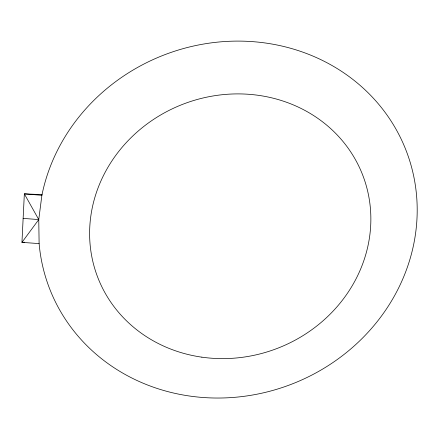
<?xml version="1.0" encoding="UTF-8"?>
<svg xmlns="http://www.w3.org/2000/svg" width="439" height="439" viewBox="0 0 439 439"><rect width="100%" height="100%" fill="white"/><g stroke="black" fill="none" stroke-linecap="round" stroke-linejoin="round"><path stroke-width="0.66" d="M39.12 243.601L38.758 219.582L41.886 195.306A191.174 176.522 -21 0 1 338.31 69.269A191.174 176.522 -21 0 1 321.063 370.006A191.174 176.522 -21 0 1 39.12 243.601L21.95 242.366L24.348 193.873L42.128 194.625M41.886 195.306L24.348 193.873L38.758 219.582L21.95 242.366L24.639 242.224M23.135 218.386L38.758 219.582M201.863 357.165A142.006 130.882 -21 0 0 363.706 177.784A142.006 130.882 -21 0 0 125.142 143.838A142.006 130.882 -21 0 0 201.863 357.165"/></g></svg>
